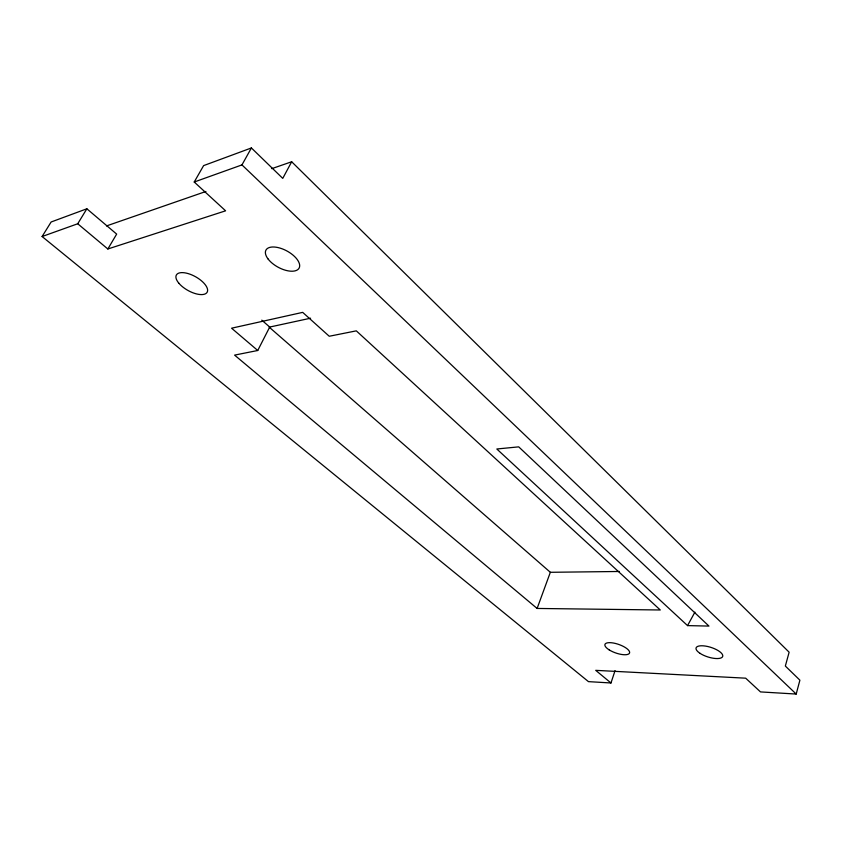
<?xml version="1.0" encoding="UTF-8"?>
<svg xmlns="http://www.w3.org/2000/svg" width="842" height="842" viewBox="0 0 842 842"><rect width="100%" height="100%" fill="white"/><g stroke="black" fill="none" stroke-linecap="round" stroke-linejoin="round"><path stroke-width="1.26" d="M615.06 670.621L610.976 682.978L595.715 670.348L745.675 678.178L760.494 691.913L796.195 694.05L799.9 680.178L785.344 666.054L789.133 652.203L291.679 161.759L271.787 168.653M310.582 318.202L269.714 327.054L257.747 350.493L231.571 328.201L302.688 312.371L329.243 336.253L356.313 330.853L660.275 609.987L537.112 608.45L550.342 572.297L269.208 327.159M291.679 161.759L282.754 178.378L251.4 147.95L203.617 165.611L194.228 182.009L225.603 210.816L107.85 248.99L77.727 223.761L42.1 236.528L588.474 681.631L610.976 682.978M687.546 625.606L708.943 626.08L518.704 446.86L496.812 448.997L687.546 625.606L694.903 612.155M194.228 182.009L241.959 164.906L251.4 147.95M107.85 248.99L116.659 234.097L86.863 208.784L51.13 221.993L42.1 236.528M77.727 223.761L86.863 208.784M106.492 225.93L205.922 191.471M257.747 350.493L234.581 355.113L537.112 608.45M550.342 572.297L619.438 571.476M261.788 320.149L269.714 327.054M241.959 164.906L796.195 694.05M700.049 653.35A13.967 5.02 17.7 0 0 722.373 657.023A13.967 5.02 17.7 0 0 705.775 646.13A13.967 5.02 17.7 0 0 700.049 653.35M609.124 649.845A13.051 4.526 19.2 0 0 629.427 653.287A13.051 4.526 19.2 0 0 613.176 642.983A13.051 4.526 19.2 0 0 609.124 649.845M268.04 258.947A18.85 9.23 28.5 0 0 297.71 269.682A18.85 9.23 28.5 0 0 281.881 248.706A18.85 9.23 28.5 0 0 268.04 258.947M178.925 283.301A17.64 7.841 29.2 0 0 206.258 293.269A17.64 7.841 29.2 0 0 190.113 274.239A17.64 7.841 29.2 0 0 178.925 283.301"/></g></svg>
